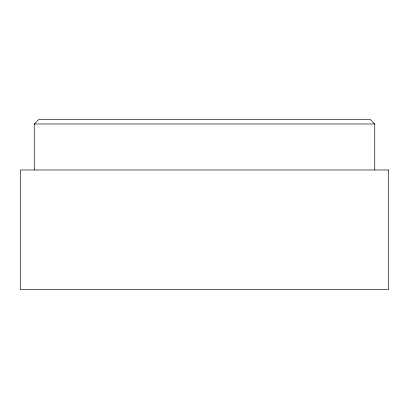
<?xml version="1.0" encoding="UTF-8"?>
<svg xmlns="http://www.w3.org/2000/svg" width="409" height="409" viewBox="0 0 409 409"><rect width="100%" height="100%" fill="white"/><g stroke="black" fill="none" stroke-linecap="round" stroke-linejoin="round"><path stroke-width="0.61" d="M34.254 169.986L34.254 123.968L38.855 119.367L370.145 119.367L374.746 123.968L374.746 169.986M34.254 123.968L374.746 123.968M388.55 169.986L20.45 169.986L20.45 289.633L388.55 289.633L388.55 169.986"/></g></svg>
